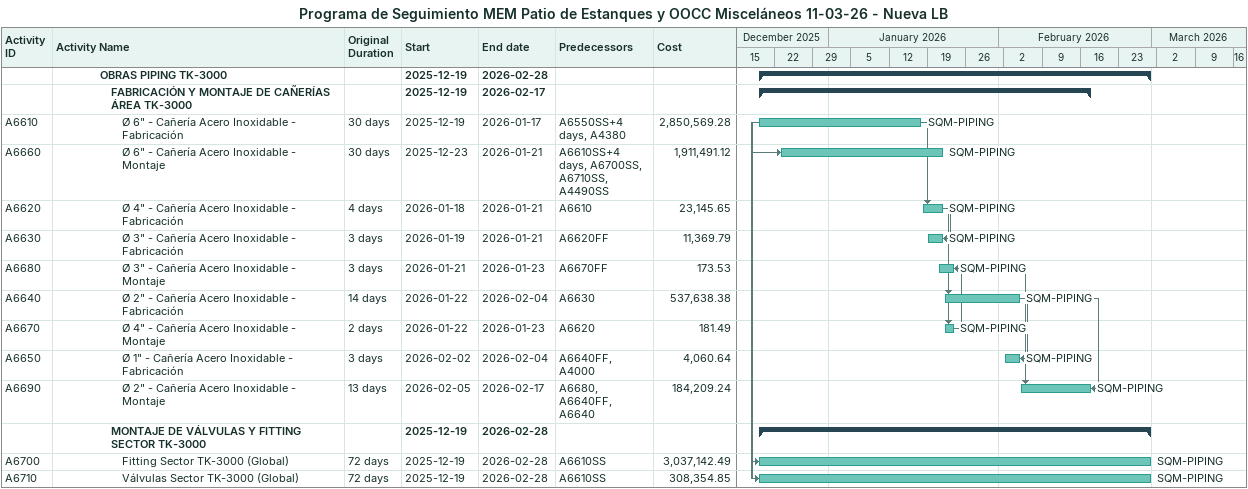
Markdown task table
Programa de Seguimiento MEM Patio de Estanques y OOCC Misceláneos 11-03-26 - Nueva LB

| ID | Level | Task | Original duration | Start | Finish | Predecessors | Resources | Cost |
|---|---|---|---|---|---|---|---|---|
|  | 5 | **OBRAS PIPING TK-3000** |  | 2025-12-19 | 2026-02-28 |  |  |  |
|  | 6 | **FABRICACIÓN Y MONTAJE DE CAÑERÍAS ÁREA TK-3000** |  | 2025-12-19 | 2026-02-17 |  |  |  |
| A6610 | 7 | Ø 6" - Cañería Acero Inoxidable - Fabricación | 30d | 2025-12-19 | 2026-01-17 | A6550SS+4d, A4380 | SQM-PIPING | 2850569.28 |
| A6660 | 7 | Ø 6" - Cañería Acero Inoxidable - Montaje | 30d | 2025-12-23 | 2026-01-21 | A6610SS+4d, A6700SS, A6710SS, A4490SS | SQM-PIPING | 1911491.12 |
| A6620 | 7 | Ø 4" - Cañería Acero Inoxidable - Fabricación | 4d | 2026-01-18 | 2026-01-21 | A6610 | SQM-PIPING | 23145.65 |
| A6630 | 7 | Ø 3" - Cañería Acero Inoxidable - Fabricación | 3d | 2026-01-19 | 2026-01-21 | A6620FF | SQM-PIPING | 11369.79 |
| A6680 | 7 | Ø 3" - Cañería Acero Inoxidable - Montaje | 3d | 2026-01-21 | 2026-01-23 | A6670FF | SQM-PIPING | 173.53 |
| A6640 | 7 | Ø 2" - Cañería Acero Inoxidable - Fabricación | 14d | 2026-01-22 | 2026-02-04 | A6630 | SQM-PIPING | 537638.38 |
| A6670 | 7 | Ø 4" - Cañería Acero Inoxidable - Montaje | 2d | 2026-01-22 | 2026-01-23 | A6620 | SQM-PIPING | 181.49 |
| A6650 | 7 | Ø 1" - Cañería Acero Inoxidable - Fabricación | 3d | 2026-02-02 | 2026-02-04 | A6640FF, A4000 | SQM-PIPING | 4060.64 |
| A6690 | 7 | Ø 2" - Cañería Acero Inoxidable - Montaje | 13d | 2026-02-05 | 2026-02-17 | A6680, A6640FF, A6640 | SQM-PIPING | 184209.24 |
|  | 6 | **MONTAJE DE VÁLVULAS Y FITTING SECTOR TK-3000** |  | 2025-12-19 | 2026-02-28 |  |  |  |
| A6700 | 7 | Fitting Sector TK-3000 (Global) | 72d | 2025-12-19 | 2026-02-28 | A6610SS | SQM-PIPING | 3037142.49 |
| A6710 | 7 | Válvulas Sector TK-3000 (Global) | 72d | 2025-12-19 | 2026-02-28 | A6610SS | SQM-PIPING | 308354.85 |
